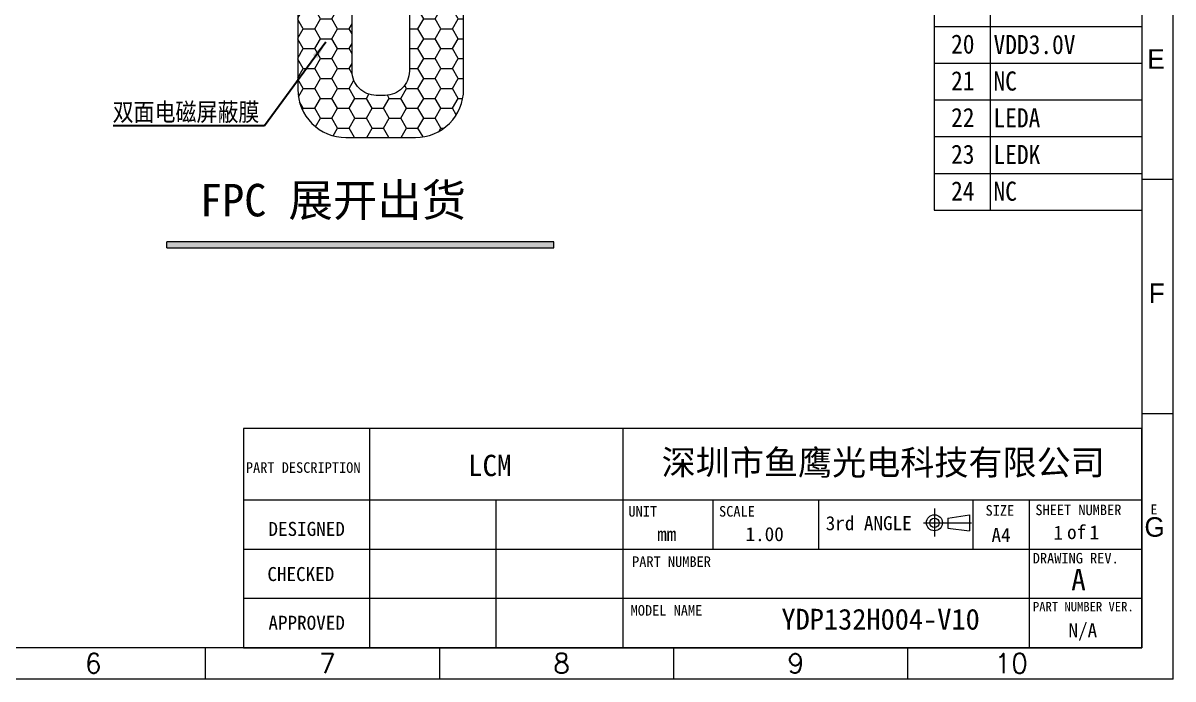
# Model space of a CAD drawing. Header units: millimetres. Extents: x 1292 to 2149, y -137 to 277.
# Drawn here: x 1395.7 to 1491.1, y 135.3 to 189.8 of the extents above; entities that cross this region are included whole.
import ezdxf
from ezdxf.enums import TextEntityAlignment as Align

# ---------------------------------------------------------------- set-up
doc = ezdxf.new("R2010")
doc.units = ezdxf.units.MM
doc.header["$LTSCALE"] = 0.5
doc.layers.get('0').update_dxf_attribs({"lineweight": 5})
for name, color, linetype, lineweight in [('DIM', 3, 'Continuous', 5), ('FPC', 50, 'Continuous', 5), ('图框', 7, 'Continuous', 5)]:
    doc.layers.add(name, color=color, linetype=linetype, lineweight=lineweight)
doc.styles.add('RD', font='ROMAND.shx', dxfattribs={"width": 0.8})
doc.styles.get("Standard").update_dxf_attribs({"font": 'txt', "bigfont": 'gbcbig.shx'})
doc.styles.add('STYLE1', font='', dxfattribs={"width": 0.9})
doc.styles.add('宋体', font='')
doc.styles.add('黑体', font='')
doc.styles.get('STYLE1').set_extended_font_data('SimSun')
doc.styles.get('宋体').set_extended_font_data('SimSun')
doc.styles.get('黑体').set_extended_font_data('楷体_GB2312')
doc.dimstyles.new('DIM', dxfattribs={"dimtxt": 0.8, "dimasz": 0.8, "dimexe": 0, "dimexo": 0.5, "dimgap": 0.11, "dimtad": 0, "dimzin": 1, "dimdsep": 46, "dimtxsty": 'RD', "dimcen": 0, "dimclrd": 256, "dimclre": 256, "dimclrt": 256, "dimadec": 0, "dimazin": 0, "dimtm": 1e-09, "dimtfac": 1, "dimtofl": 0, "dimtmove": 0, "dimatfit": 3, "dimfxl": 1, "dimlwe": -1, "dimarcsym": 0})

# ---------------------------------------------------------------- blocks, each defined once
blk = doc.blocks.new('THIRD-PROJ_BL0')
at = {"linetype": 'Continuous'}
blk.add_line((257.13, 38.11), (257.13, 34.11), dxfattribs=at)
at = {"color": 7, "linetype": 'Continuous'}
for p, q in [((255.59, 36.06), (262.41, 36.06)), ((259.04, 36.73), (262.11, 37.22)), ((259.04, 36.73), (259.04, 35.31)), ((262.11, 37.22), (262.11, 34.94)), ((259.04, 35.31), (262.11, 34.94))]:
    blk.add_line(p, q, dxfattribs=at)
for centre, radius in [((257.13, 36.08), 1.14), ((257.13, 36.06), 0.67)]:
    blk.add_circle(centre, radius, dxfattribs=at)

msp = doc.modelspace()

# ---------------------------------------------------------------- hatches: boundary and pattern name
at = {"layer": 'FPC', "lineweight": 5, "ltscale": 0.5}
h = msp.add_hatch(dxfattribs=at)
h.set_pattern_fill('HONEY', color=5, scale=0.3)
h.set_pattern_definition([(0, (-511.3159, 346.8656), (1.42875, 0.8248892), [0.9525, -1.905]), (120, (-511.3159, 346.8656), (-1.42875, 0.8248892), [0.9525, -1.905]), (60, (-511.3159, 346.8656), (3e-09, 1.6497784), [-1.905, 0.9525])])
h.paths.add_polyline_path([(1432.236, 184.287), (1432.236, 193.487, -0.414214), (1434.236, 195.487), (1438.936, 195.487, 0.414214), (1439.436, 195.987), (1439.436, 201.387, 0.414214), (1438.936, 201.887), (1434.236, 201.887, -0.414214), (1432.236, 203.887), (1432.236, 207.634, 0.414214), (1431.236, 208.634), (1429.677, 208.634), (1422.218, 208.634), (1422.218, 203.379), (1418.219, 203.379), (1418.219, 203.287, 0.414214), (1419.219, 202.287), (1425.736, 202.287, -0.414214), (1427.736, 200.287), (1427.736, 185.787, -0.414214), (1425.736, 183.787), (1424.977, 183.787, -0.414214), (1422.977, 185.787), (1422.977, 195.882, -0.414214), (1423.477, 196.382), (1417.977, 196.382, -0.414214), (1418.477, 195.882), (1418.477, 184.287, 0.414214), (1422.477, 180.287), (1428.236, 180.287, 0.414214)])
h.paths.add_polyline_path([(1428.511, 204.015), (1428.511, 188.731), (1430.756, 188.731), (1430.756, 204.015)], flags=24)
at = {"layer": '图框', "lineweight": 5}
h = msp.add_hatch(color=3, dxfattribs=at)
h.dxf.hatch_style = 1
h.paths.add_polyline_path([(1439.732, 171.134), (1439.732, 171.634), (1407.603, 171.634), (1407.603, 171.134)])

# ---------------------------------------------------------------- linework, layer by layer
at = {"color": 4, "linetype": 'Continuous'}
for p, q in [((1424.457, 137.934), (1424.457, 156.148)), ((1445.44, 156.148), (1445.44, 137.934)), ((1456.02, 156.148), (1456.02, 156.148)), ((1445.44, 150.174), (1413.966, 150.174)), ((1434.949, 137.934), (1434.949, 150.174)), ((1488.513, 150.174), (1445.44, 150.174)), ((1452.959, 146.094), (1452.959, 150.174)), ((1461.701, 146.094), (1461.701, 150.174)), ((1474.524, 146.094), (1474.524, 150.174)), ((1479.187, 137.934), (1479.187, 150.174)), ((1445.44, 146.094), (1413.966, 146.094)), ((1488.513, 146.094), (1445.44, 146.094)), ((1445.44, 142.014), (1413.966, 142.014)), ((1488.513, 142.014), (1445.44, 142.014))]:
    msp.add_line(p, q, dxfattribs=at)
msp.add_lwpolyline([(1413.966, 137.934), (1488.513, 137.934), (1488.513, 156.148), (1413.966, 156.148), (1413.966, 137.934)], dxfattribs=at)
at = {"layer": 'FPC', "color": 2, "lineweight": 5}
for points in [[(1427.736, 200.287), (1427.736, 185.787, -0.414214), (1425.736, 183.787), (1424.977, 183.787, -0.414214), (1422.977, 185.787), (1422.977, 195.882, -0.414214)], [(1418.477, 195.882), (1418.477, 184.287, 0.414214), (1422.477, 180.287), (1428.236, 180.287, 0.414214), (1432.236, 184.287), (1432.236, 193.487, -0.414214)]]:
    msp.add_lwpolyline(points, format="xyb", dxfattribs=at)
at = {"layer": '图框', "color": 7, "linetype": 'ByBlock', "lineweight": 5, "ltscale": 0.55}
for p, q in [((1491.104, 135.343), (1491.104, 276.554)), ((1488.513, 273.963), (1488.513, 137.934)), ((1491.104, 176.799), (1488.513, 176.799)), ((1491.104, 157.366), (1488.513, 157.366)), ((1488.513, 137.934), (1294.213, 137.934)), ((1410.793, 137.934), (1410.793, 135.343)), ((1430.223, 137.934), (1430.223, 135.343)), ((1449.653, 137.934), (1449.653, 135.343)), ((1469.083, 137.934), (1469.083, 135.343)), ((1491.104, 135.343), (1291.621, 135.343))]:
    msp.add_line(p, q, dxfattribs=at)
at = {"layer": '图框', "color": 3, "lineweight": 5}
for p, q in [((1471.283, 254.534), (1471.283, 174.265)), ((1475.926, 250.47), (1475.926, 174.265)), ((1488.513, 234.989), (1488.513, 154.72)), ((1471.283, 189.506), (1488.513, 189.506)), ((1471.283, 186.458), (1488.513, 186.458)), ((1471.283, 183.41), (1488.513, 183.41)), ((1471.283, 180.362), (1488.513, 180.362)), ((1471.283, 177.313), (1488.513, 177.313)), ((1471.283, 174.265), (1488.513, 174.265)), ((1471.283, 174.265), (1488.513, 174.265)), ((1439.732, 171.634), (1407.603, 171.634)), ((1407.603, 171.134), (1407.603, 171.634)), ((1407.603, 171.134), (1439.732, 171.134)), ((1439.732, 171.134), (1439.732, 171.634))]:
    msp.add_line(p, q, dxfattribs=at)

# ---------------------------------------------------------------- block references
at = {"color": 4, "linetype": 'Continuous', "xscale": 0.5828491468803928, "yscale": 0.5828491468803928, "zscale": 0.5828491468803928, "rotation": 3.391906989115896e-06}
msp.add_blockref('THIRD-PROJ_BL0', (1321.436, 127.286), dxfattribs=at)

# ---------------------------------------------------------------- texts
at = {"color": 1, "linetype": 'Continuous', "style": '宋体'}
for s, height, p in [('LCM ', 1.7704, (1435.009, 152.183)), ('A', 1.77, (1483.264, 142.712))]:
    msp.add_text(s, height=height, rotation=0, dxfattribs=at).set_placement(p, align=Align.CENTER)
at = {"color": 4, "linetype": 'Continuous', "style": '宋体'}
for s, height, p in [('PART DESCRIPTION', 0.87427, (1414.167, 152.455)), ('SHEET NUMBER', 0.87427, (1479.684, 148.943)), ('E', 0.816, (1489.242, 149.012)), ('UNIT', 0.8743, (1445.913, 148.825)), ('SCALE', 0.8743, (1453.432, 148.825)), ('3rd ANGLE', 1.1657, (1462.284, 147.696)), ('SIZE', 0.8743, (1475.545, 148.9)), ('PART NUMBER', 0.87427, (1446.217, 144.646)), ('DRAWING REV.', 0.87427, (1479.463, 144.935)), ('MODEL NAME', 0.8743, (1446.097, 140.604)), ('PART NUMBER VER.', 0.76856, (1479.479, 140.966))]:
    msp.add_text(s, height=height, rotation=0, dxfattribs=at).set_placement(p)
for s, height, p in [('DESIGNED', 1.1657, (1419.212, 147.216)), ('1.00', 1.1657, (1457.22, 146.785)), ('1', 1.166, (1481.584, 146.907)), ('of', 1.1657, (1483.106, 146.953)), ('1', 1.166, (1484.578, 146.929)), ('mm', 1.1657, (1449.09, 146.785)), ('A4', 1.1657, (1476.836, 146.714)), ('CHECKED', 1.1657, (1418.729, 143.471)), ('APPROVED', 1.1657, (1419.212, 139.428)), ('N/A', 1.1657, (1483.62, 138.802))]:
    msp.add_text(s, height=height, rotation=0, dxfattribs=at).set_placement(p, align=Align.CENTER)
at = {"color": 2, "attachment_point": 1, "rotation": 0}
for s, insert, char_height, width, style in [('{\\fSimSun|b1|i0|c134|p2;\\C4;深圳市鱼鹰光电科技有限公司}', (1448.669, 154.354), 2.0736, 40.79045, '黑体'), ('\\pi5.21994;{\\C1;YDP132H004-V10}', (1453.392, 141.169), 1.728, 22.41152, '宋体')]:
    msp.add_mtext(s, dxfattribs=dict(at, insert=insert, char_height=char_height, width=width, style=style))
at = {"layer": 'DIM', "color": 1, "lineweight": 5, "style": 'STYLE1', "width": 0.85}
msp.add_text('双面电磁屏蔽膜', height=1.5, rotation=360, dxfattribs=at).set_placement((1403.113, 181.656))
at = {"layer": '图框', "color": 3, "lineweight": 5, "style": 'STYLE1', "width": 0.9}
for s, p in [('20', (1472.688, 187.252)), ('VDD3.0V', (1476.211, 187.214)), ('21', (1472.688, 184.204)), ('NC', (1476.208, 184.184)), ('22', (1472.688, 181.156)), ('LEDA', (1476.208, 181.125)), ('23', (1472.688, 178.107)), ('LEDK', (1476.208, 178.077)), ('24', (1472.688, 175.059)), ('NC', (1476.208, 175.039))]:
    msp.add_text(s, height=1.5869, dxfattribs=at).set_placement(p)
at = {"layer": '图框', "color": 7, "linetype": 'ByBlock', "lineweight": 5, "ltscale": 0.55, "width": 2.75662}
for s, insert, char_height, attachment_point in [('{\\f\uffd0ￂﾼﾚￃ\ufff7\ufff3w|b0|i0|c134|p54;E}', (1490.42, 185.988), 1.61941, 9), ('{\\f\uffd0ￂﾼﾚￃ\ufff7\ufff3w|b0|i0|c134|p54;F}', (1490.42, 166.558), 1.61941, 9), ('{\\f\uffd0ￂﾼﾚￃ\ufff7\ufff3w|b0|i0|c134|p54;G}', (1490.42, 147.128), 1.61941, 9), ('6', (1400.811, 135.831), 1.619, 7), ('7', (1420.241, 135.831), 1.619, 7), ('8', (1439.671, 135.831), 1.619, 7), ('9', (1459.101, 135.831), 1.619, 7), ('10', (1479.064, 135.831), 1.6194, 9)]:
    msp.add_mtext(s, dxfattribs=dict(at, insert=insert, char_height=char_height, attachment_point=attachment_point))
at = {"layer": '图框', "color": 1, "lineweight": 5, "insert": (1408.522, 176.44), "char_height": 2.70021, "width": 27.04244, "attachment_point": 1}
msp.add_mtext('{\\fSimSun|b0|i0|c134|p2; FPC 展开出货}', dxfattribs=at)

# ---------------------------------------------------------------- leaders
at = {"layer": 'DIM', "color": 1, "lineweight": 5}
msp.add_leader([(1420.803, 188.199), (1415.72, 181.258), (1403.153, 181.258)], dimstyle='DIM', override={"dimasz": 1.5, "dimgap": 0.11, "dimtad": 0, "dimclrd": 1, "dimfxl": 0.18, "dimarcsym": 1}, dxfattribs=at)

doc.saveas('drawing.dxf')
